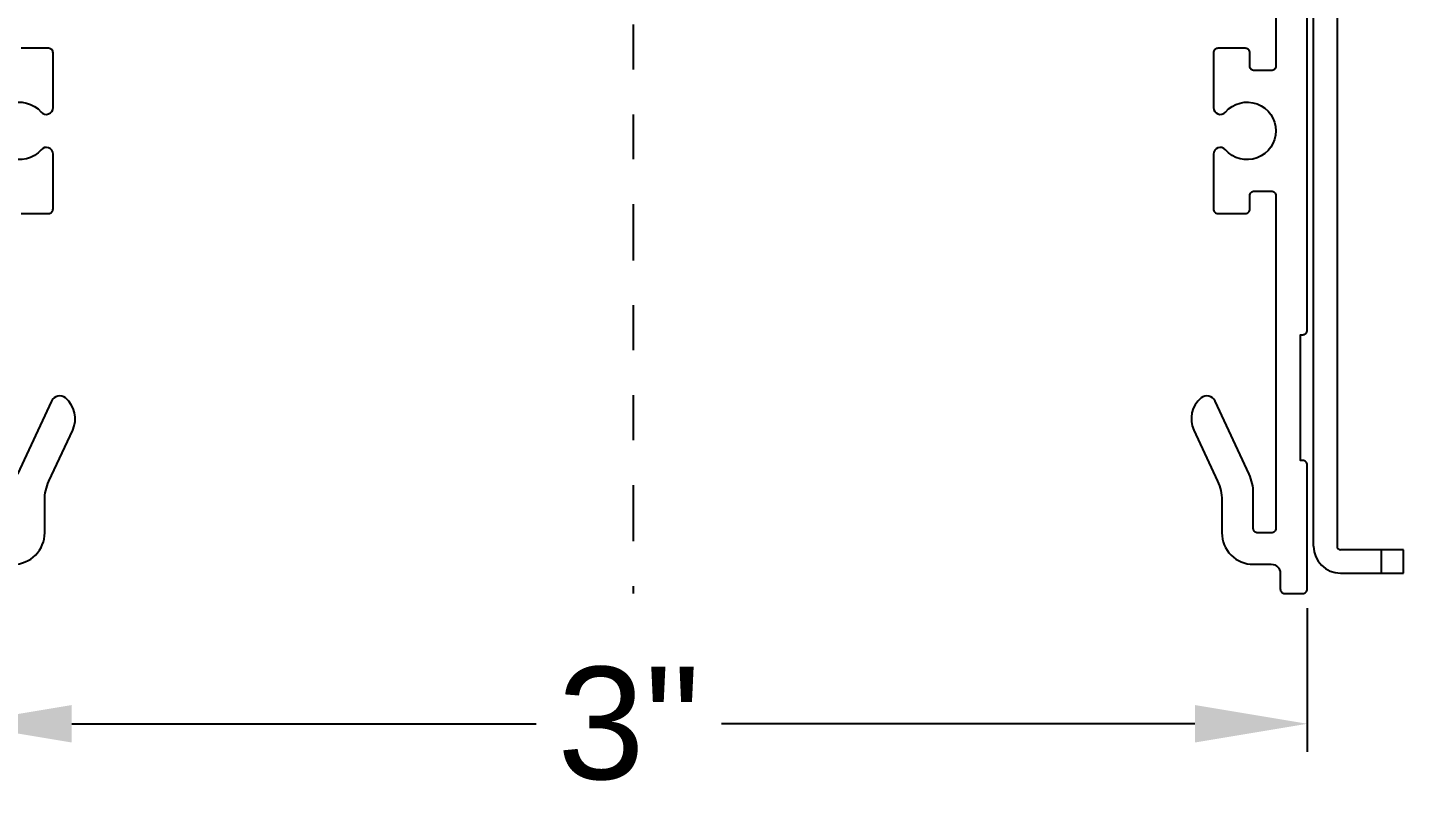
# Model space of a CAD drawing. Extents: x -3.31 to 5.76, y -0.45 to 4.26.
# Drawn here: x -1.348 to 1.714, y -0.454 to 1.26 of the extents above; entities that cross this region are included whole.
import ezdxf

# ---------------------------------------------------------------- set-up
doc = ezdxf.new("R2010")
doc.units = 0
doc.header["$LTSCALE"] = 0.5
doc.header["$MEASUREMENT"] = 0
doc.linetypes.add('PHANTOM', pattern=[0.5, 0.25, -0.05, 0.05, -0.05, 0.05, -0.05])
doc.layers.get('Defpoints').update_dxf_attribs({"linetype": 'CONTINUOUS'})
doc.layers.add('Construction', color=60, linetype='PHANTOM', plot=False)
doc.layers.add('CUST DWG', color=60, linetype='CONTINUOUS', lineweight=20)
doc.layers.add('Housing', color=150, linetype='CONTINUOUS')
doc.layers.add('Mounting', color=4, linetype='CONTINUOUS')
doc.styles.get("Standard").update_dxf_attribs({"font": 'arial.ttf'})
doc.dimstyles.new('LSAD_CustDims', dxfattribs={"dimtxt": 1, "dimasz": 1, "dimexe": 0.0625, "dimexo": 0.042969, "dimgap": 0.0625, "dimtad": 0, "dimtih": 1, "dimtoh": 1, "dimdec": 3, "dimzin": 0, "dimdsep": 46, "dimlunit": 4, "dimtxsty": 'Standard', "dimcen": 0.125, "dimclrd": 256, "dimclre": 256, "dimclrt": 256, "dimadec": 0, "dimazin": 0, "dimtfac": 1, "dimtdec": 3, "dimtix": 1, "dimtofl": 0, "dimtmove": 0, "dimatfit": 3, "dimfxl": 1, "dimfrac": 2, "dimtolj": 1, "dimtzin": 0, "dimarcsym": 0})

# ---------------------------------------------------------------- blocks, each defined once
blk = doc.blocks.new('*D0')
at = {"layer": 'CUST DWG', "lineweight": -2, "ltscale": 0.5, "transparency": 16777216}
for p, q in [((-1.5, -0.033), (-1.5, -0.3525)), ((1.5, -0.033), (1.5, -0.3525)), ((-1.25, -0.29), (-0.216, -0.29)), ((1.25, -0.29), (0.1962, -0.29))]:
    blk.add_line(p, q, dxfattribs=at)
at = {"layer": 'CUST DWG', "ltscale": 0.5, "transparency": 16777216}
for points in [[(-1.25, -0.2483), (-1.25, -0.3317), (-1.5, -0.29)], [(1.25, -0.2483), (1.25, -0.3317), (1.5, -0.29)]]:
    blk.add_solid(points, dxfattribs=at)
at = {"layer": 'Defpoints', "color": 0, "ltscale": 0.5, "transparency": 16777216}
for p in [(-1.5, 0.01), (1.5, 0.01), (1.5, -0.29)]:
    blk.add_point(p, dxfattribs=at)
at = {"layer": 'CUST DWG', "ltscale": 0.5, "transparency": 16777216, "insert": (-0.0099, -0.29), "char_height": 0.25, "attachment_point": 5}
blk.add_mtext('\\A1;{\\fArial|b0|i0|c0|p34;3"}', dxfattribs=at)

msp = doc.modelspace()

# ---------------------------------------------------------------- linework, layer by layer
at = {"layer": 'Construction', "transparency": 16777216}
msp.add_line((0, 3.3665), (0, 0), dxfattribs=at)
at = {"layer": 'Housing', "linetype": 'Continuous', "lineweight": 25, "transparency": 16777216}
for points in [[(1.4301, 2.44), (1.4301, 1.1738, -0.414214), (1.4201, 1.1638), (1.3822, 1.1638, -0.414214), (1.3722, 1.1738), (1.3722, 1.2037, 0.414214), (1.3622, 1.2137), (1.3015, 1.2137, 0.414214), (1.2915, 1.2037), (1.2915, 1.0815, 0.694078), (1.3179, 1.0717, -2.678512), (1.3179, 0.9878, 0.694078), (1.2915, 0.978), (1.2915, 0.8559, 0.414214), (1.3015, 0.8459), (1.3622, 0.8459, 0.414214), (1.3722, 0.8559), (1.3722, 0.8858, -0.414214), (1.3822, 0.8958), (1.4201, 0.8958, -0.414214), (1.4301, 0.8858), (1.4301, 0.145, -0.414214), (1.4201, 0.135), (1.39, 0.135, -0.414214), (1.38, 0.145), (1.38, 0.2233, 0.109518), (1.3706, 0.2656), (1.2948, 0.4283, 0.490314), (1.2639, 0.4353, 0.342129), (1.2477, 0.3636), (1.3006, 0.2501, -0.109518), (1.31, 0.2078), (1.31, 0.135, 0.414214), (1.38, 0.065), (1.42, 0.065, -0.414214), (1.44, 0.045), (1.44, 0.01, 0.414214), (1.45, 0), (1.49, 0, 0.414214), (1.5, 0.01), (1.5, 0.286, 0.414214), (1.49, 0.296), (1.485, 0.296), (1.485, 0.576), (1.49, 0.576, 0.414214), (1.5, 0.586), (1.5, 3.0405, 0.414214)], [(-1.3622, 0.8459), (-1.3015, 0.8459, 0.414214), (-1.2915, 0.8559), (-1.2915, 0.978, 0.694078), (-1.3179, 0.9878, -2.678512), (-1.3179, 1.0717, 0.694078), (-1.2915, 1.0815), (-1.2915, 1.2037, 0.414214), (-1.3015, 1.2137), (-1.3622, 1.2137, 0.414214)], [(-1.38, 0.065, 0.414214), (-1.31, 0.135), (-1.31, 0.2078, -0.109518), (-1.3006, 0.2501), (-1.2477, 0.3636, 0.342129), (-1.2639, 0.4353, 0.490314), (-1.2948, 0.4283), (-1.3706, 0.2656, 0.109518)]]:
    msp.add_lwpolyline(points, format="xyb", dxfattribs=at)
at = {"layer": 'Mounting', "linetype": 'Continuous', "lineweight": 25, "transparency": 16777216}
for p, q in [((1.5663, 3.6185), (1.5663, 0.1052)), ((1.5143, 0.1052), (1.5143, 1.306)), ((1.7143, 0.0972), (1.5743, 0.0972)), ((1.6643, 0.0972), (1.6643, 0.0452)), ((1.7143, 0.0452), (1.7143, 0.0972)), ((1.5743, 0.0452), (1.7143, 0.0452))]:
    msp.add_line(p, q, dxfattribs=at)
for radius in [0.06, 0.008]:
    msp.add_arc((1.5743, 0.1052), radius, 180, 270, dxfattribs=at)

# ---------------------------------------------------------------- dimensions: what is measured, and where the dimension line sits
at = {"layer": 'CUST DWG', "ltscale": 0.5, "transparency": 16777216}
dim = msp.add_linear_dim(base=(1.5, -0.29), p1=(-1.5, 0.01), p2=(1.5, 0.01), text='{\\fArial|b0|i0|c0|p34;<>}', dimstyle='LSAD_CustDims', override={"dimtxt": 0.25, "dimasz": 0.25}, dxfattribs=at)
dim.commit()
dim.dimension.update_dxf_attribs({"geometry": '*D0', "text_midpoint": (-0.0099, -0.29), "dimtype": 128})

doc.saveas('drawing.dxf')
